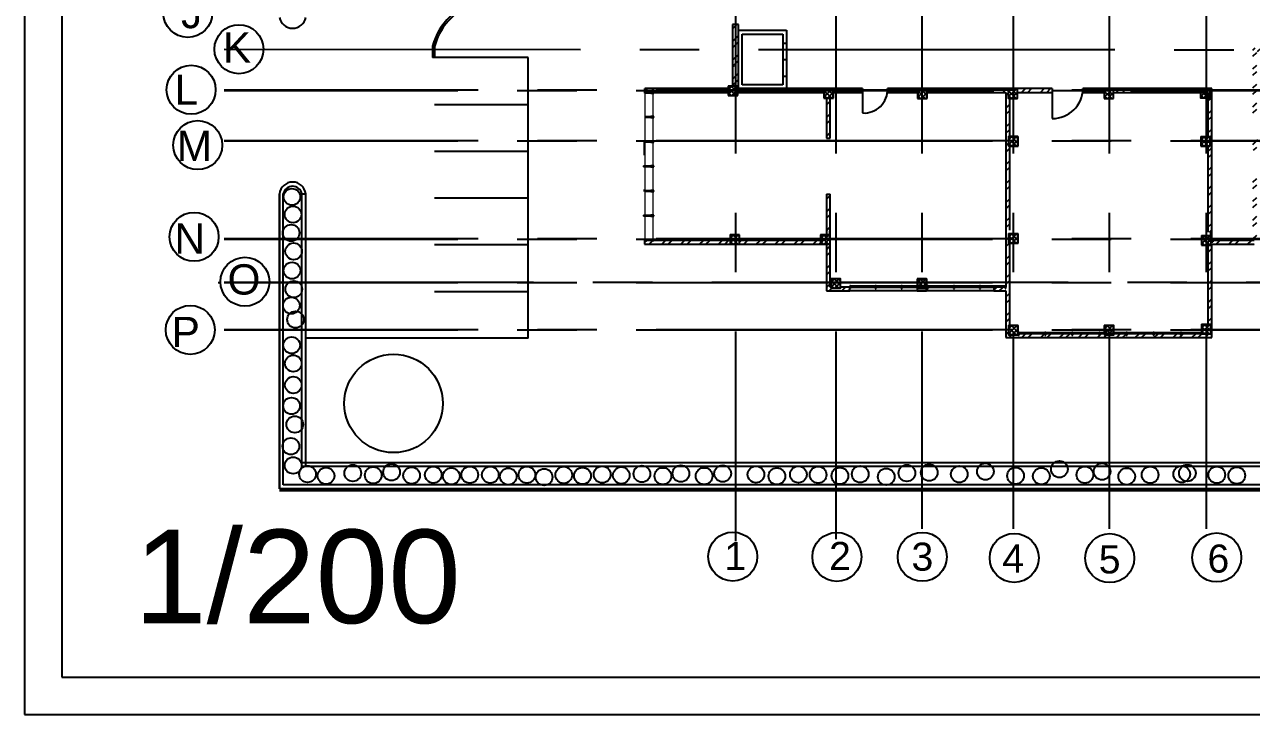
# Model space of a CAD drawing. Header units: millimetres. Extents: x 3062 to 3755, y 1606 to 1663.
# Drawn here: x 3062.44 to 3095.24, y 1606.32 to 1624.77 of the extents above; entities that cross this region are included whole.
import ezdxf

# ---------------------------------------------------------------- set-up
doc = ezdxf.new("R2010")
doc.units = ezdxf.units.MM
doc.linetypes.add('CENTER2', pattern=[28.575, 19.05, -3.175, 3.175, -3.175])
for name, color, linetype, lineweight in [('A-COLS', 52, 'Continuous', 9), ('A-GLAZ-CURT', 52, 'Continuous', 9), ('A-GLAZ-CWMG', 51, 'Continuous', 9)]:
    doc.layers.add(name, color=color, linetype=linetype, lineweight=lineweight)
doc.layers.add('m7aor', color=4, linetype='Continuous')
doc.layers.add('WORK', color=7, linetype='Continuous')
doc.styles.get("Standard").update_dxf_attribs({"font": 'arial.ttf'})
pattern_1 = [(45, (1101.6663, 870.09047), (-0.252569703, 0.252569703), []), (45, (1101.83467, 870.09047), (-0.252569703, 0.252569703), [])]

# ---------------------------------------------------------------- blocks, each defined once
blk = doc.blocks.new('System Panel - Glazed-408555-Level 1')
at = {"layer": 'A-GLAZ-CURT', "lineweight": 18}
for p, q in [((659, 49), (-659, 49)), ((-659, 49), (-659, 24)), ((-659, 24), (659, 24)), ((659, 24), (659, 49))]:
    blk.add_line(p, q, dxfattribs=at)
blk = doc.blocks.new('System Panel - Glazed-408556-Level 1')
at = {"layer": 'A-GLAZ-CURT', "lineweight": 18}
for p, q in [((671, 49), (-671, 49)), ((-671, 49), (-671, 25)), ((-671, 25), (671, 25)), ((671, 25), (671, 49))]:
    blk.add_line(p, q, dxfattribs=at)
blk = doc.blocks.new('System Panel - Glazed-V32-Level 1')
at = {"layer": 'A-GLAZ-CURT', "lineweight": 18}
for p, q in [((671, 49), (-671, 49)), ((-671, 49), (-671, 25)), ((-671, 25), (671, 25)), ((671, 25), (671, 49))]:
    blk.add_line(p, q, dxfattribs=at)
blk = doc.blocks.new('Rectangular Mullion - 50 x 150mm-408550-Level 1')
at = {"layer": 'A-GLAZ-CWMG'}
blk.add_line((148907, -85867), (148907, -87185), dxfattribs=at)
blk = doc.blocks.new('Rectangular Mullion - 50 x 150mm-408551-Level 1')
at = {"layer": 'A-GLAZ-CWMG'}
blk.add_line((148907, -84475), (148907, -85817), dxfattribs=at)
blk = doc.blocks.new('Rectangular Mullion - 50 x 150mm-V33-Level 1')
at = {"layer": 'A-GLAZ-CWMG'}
for p, q in [((148907, -83082), (148907, -83130)), ((148907, -83630), (148907, -84425))]:
    blk.add_line(p, q, dxfattribs=at)
blk = doc.blocks.new('Rectangular Mullion - 50 x 150mm-V34-Level 1')
at = {"layer": 'A-GLAZ-CWMG', "lineweight": 25}
for p, q in [((-50, 75), (0, 75)), ((-50, -75), (-50, 75)), ((0, 75), (0, -75)), ((0, -75), (-50, -75))]:
    blk.add_line(p, q, dxfattribs=at)
blk = doc.blocks.new('Rectangular Mullion - 50 x 150mm-V35-Level 1')
at = {"layer": 'A-GLAZ-CWMG', "lineweight": 25}
for p, q in [((0, 75), (-50, 75)), ((-50, 75), (-50, -75)), ((0, -75), (0, 75)), ((-50, -75), (0, -75))]:
    blk.add_line(p, q, dxfattribs=at)
blk = doc.blocks.new('Rectangular Mullion - 50 x 150mm-V30-Level 1')
at = {"layer": 'A-GLAZ-CWMG', "lineweight": 25}
for p, q in [((-25, 75), (25, 75)), ((-25, -75), (-25, 75)), ((25, 75), (25, -75)), ((25, -75), (-25, -75))]:
    blk.add_line(p, q, dxfattribs=at)
blk = doc.blocks.new('System Panel - Glazed-361621-Level 1')
at = {"layer": 'A-GLAZ-CURT', "lineweight": 18}
for p, q in [((688, 49), (-688, 49)), ((-688, 49), (-688, 25)), ((-688, 25), (688, 25)), ((688, 25), (688, 49))]:
    blk.add_line(p, q, dxfattribs=at)
blk = doc.blocks.new('System Panel - Glazed-361622-Level 1')
at = {"layer": 'A-GLAZ-CURT', "lineweight": 18}
for p, q in [((700, 49), (-700, 49)), ((-700, 49), (-700, 24)), ((-700, 24), (700, 24)), ((700, 24), (700, 49))]:
    blk.add_line(p, q, dxfattribs=at)
blk = doc.blocks.new('System Panel - Glazed-V36-Level 1')
at = {"layer": 'A-GLAZ-CURT', "lineweight": 18}
for p, q in [((700, 49), (-700, 49)), ((-700, 49), (-700, 24)), ((-700, 24), (700, 24)), ((700, 24), (700, 49))]:
    blk.add_line(p, q, dxfattribs=at)
blk = doc.blocks.new('System Panel - Glazed-V37-Level 1')
at = {"layer": 'A-GLAZ-CURT', "lineweight": 18}
for p, q in [((688, 49), (-688, 49)), ((-688, 49), (-688, 25)), ((-688, 25), (688, 25)), ((688, 25), (688, 49))]:
    blk.add_line(p, q, dxfattribs=at)
blk = doc.blocks.new('Rectangular Mullion - 50 x 150mm-361617-Level 1')
at = {"layer": 'A-GLAZ-CWMG'}
blk.add_line((151407, -76805), (151407, -78180), dxfattribs=at)
blk = doc.blocks.new('Rectangular Mullion - 50 x 150mm-361618-Level 1')
at = {"layer": 'A-GLAZ-CWMG'}
blk.add_line((151407, -75355), (151407, -76755), dxfattribs=at)
blk = doc.blocks.new('Rectangular Mullion - 50 x 150mm-V38-Level 1')
at = {"layer": 'A-GLAZ-CWMG'}
for p, q in [((151407, -72455), (151407, -73130)), ((151407, -73630), (151407, -73855))]:
    blk.add_line(p, q, dxfattribs=at)
blk = doc.blocks.new('Rectangular Mullion - 50 x 150mm-V39-Level 1')
at = {"layer": 'A-GLAZ-CWMG'}
blk.add_line((151407, -68430), (151407, -69505), dxfattribs=at)
blk = doc.blocks.new('Rectangular Mullion - 50 x 150mm-V40-Level 1')
at = {"layer": 'A-GLAZ-CWMG', "lineweight": 25}
for p, q in [((-50, 75), (0, 75)), ((-50, -75), (-50, 75)), ((0, 75), (0, -75)), ((0, -75), (-50, -75))]:
    blk.add_line(p, q, dxfattribs=at)
blk = doc.blocks.new('Rectangular Mullion - 50 x 150mm-V41-Level 1')
at = {"layer": 'A-GLAZ-CWMG', "lineweight": 25}
for p, q in [((0, 75), (-50, 75)), ((-50, 75), (-50, -75)), ((0, -75), (0, 75)), ((-50, -75), (0, -75))]:
    blk.add_line(p, q, dxfattribs=at)
blk = doc.blocks.new('Rectangular Mullion - 50 x 150mm-V42-Level 1')
at = {"layer": 'A-GLAZ-CWMG', "lineweight": 25}
for p, q in [((-25, 75), (25, 75)), ((-25, -75), (-25, 75)), ((25, 75), (25, -75)), ((25, -75), (-25, -75))]:
    blk.add_line(p, q, dxfattribs=at)
blk = doc.blocks.new('System Panel - Glazed-417841-Level 1')
at = {"layer": 'A-GLAZ-CURT', "lineweight": 18}
for p, q in [((139857, -97732), (138612, -97732)), ((138612, -97732), (138612, -97758)), ((139857, -97758), (139857, -97732)), ((138612, -97758), (139857, -97758))]:
    blk.add_line(p, q, dxfattribs=at)
at = {"layer": 'A-GLAZ-CURT'}
blk.add_line((138612, -98181), (139857, -98181), dxfattribs=at)
blk = doc.blocks.new('System Panel - Glazed-417842-Level 1')
at = {"layer": 'A-GLAZ-CURT', "lineweight": 18}
for p, q in [((141177, -97732), (139907, -97732)), ((139907, -97732), (139907, -97758)), ((141177, -97758), (141177, -97732)), ((139907, -97758), (141177, -97758))]:
    blk.add_line(p, q, dxfattribs=at)
at = {"layer": 'A-GLAZ-CURT'}
blk.add_line((139907, -98181), (141177, -98181), dxfattribs=at)
blk = doc.blocks.new('Rectangular Mullion - 50 x 150mm-V60-Level 1')
at = {"layer": 'A-GLAZ-CWMG', "lineweight": 25}
for p, q in [((139907, -97705), (139857, -97705)), ((139857, -97705), (139857, -97864)), ((139907, -97864), (139907, -97705)), ((139857, -97864), (139907, -97864))]:
    blk.add_line(p, q, dxfattribs=at)
at = {"layer": 'A-GLAZ-CWMG'}
for p, q in [((139857, -97864), (139857, -98198)), ((139907, -98198), (139907, -97864))]:
    blk.add_line(p, q, dxfattribs=at)
blk = doc.blocks.new('Rectangular Mullion - 50 x 150mm-V61-Level 1')
at = {"layer": 'A-GLAZ-CWMG', "lineweight": 25}
for p, q in [((142547, -97705), (142497, -97705)), ((142497, -97705), (142497, -97864)), ((142547, -97864), (142547, -97705)), ((142497, -97864), (142547, -97864))]:
    blk.add_line(p, q, dxfattribs=at)
at = {"layer": 'A-GLAZ-CWMG'}
for p, q in [((142497, -97864), (142497, -98264)), ((142547, -98264), (142547, -97864))]:
    blk.add_line(p, q, dxfattribs=at)
blk = doc.blocks.new('Rectangular Mullion - 50 x 150mm-V62-Level 1')
at = {"layer": 'A-GLAZ-CWMG', "lineweight": 25}
for p, q in [((146482, -97705), (146432, -97705)), ((146432, -97705), (146432, -97864)), ((146482, -97864), (146482, -97705)), ((146432, -97864), (146482, -97864))]:
    blk.add_line(p, q, dxfattribs=at)
at = {"layer": 'A-GLAZ-CWMG'}
blk.add_line((146432, -97864), (146432, -98198), dxfattribs=at)
blk = doc.blocks.new('Rectangular Mullion - 50 x 150mm-V63-Level 1')
at = {"layer": 'A-GLAZ-CWMG', "lineweight": 25}
for p, q in [((138612, -97705), (138562, -97705)), ((138562, -97705), (138562, -97864)), ((138612, -97864), (138612, -97705)), ((138562, -97864), (138612, -97864))]:
    blk.add_line(p, q, dxfattribs=at)
at = {"layer": 'A-GLAZ-CWMG'}
blk.add_line((138612, -98198), (138612, -97864), dxfattribs=at)
blk = doc.blocks.new('M_Rectangular Column - 50_50-377117-Level 1')
at = {"layer": 'A-COLS'}
for p, q in [((250, 250), (-250, 250)), ((-250, 250), (-250, -250)), ((250, -250), (250, 250)), ((-250, -250), (250, -250))]:
    blk.add_line(p, q, dxfattribs=at)

msp = doc.modelspace()

# ---------------------------------------------------------------- hatches: boundary and pattern name
at = {"layer": 'WORK'}
h = msp.add_hatch(dxfattribs=at)
h.set_pattern_fill('ANSI32', color=256, scale=0.0375)
h.set_pattern_definition(pattern_1)
h.paths.add_polyline_path([(3083.811, 1623.051), (3083.817, 1623.051), (3083.817, 1623.057), (3081.524, 1623.057), (3081.506, 1623.057), (3081.506, 1622.957), (3083.811, 1622.957)])
h.paths.add_polyline_path([(3081.251, 1623.057), (3079.025, 1623.057), (3079.025, 1622.957), (3081.251, 1622.957)])
h.paths.add_polyline_path([(3081.524, 1624.617), (3081.524, 1624.772), (3081.364, 1624.772), (3081.364, 1623.122), (3081.506, 1623.122), (3081.506, 1623.057), (3081.524, 1623.057)])
h.paths.add_polyline_path([(3083.72, 1618.997), (3081.556, 1618.997), (3081.556, 1618.897), (3083.72, 1618.897)])
h.paths.add_polyline_path([(3081.301, 1618.997), (3079.016, 1618.997), (3079.016, 1618.897), (3081.301, 1618.897)])
h.paths.add_polyline_path([(3083.976, 1618.896), (3083.876, 1618.896), (3083.876, 1617.647), (3084.498, 1617.647), (3084.498, 1617.747), (3084.252, 1617.747), (3084.252, 1617.717), (3084.002, 1617.717), (3083.996, 1617.717), (3083.996, 1617.747), (3083.976, 1617.747)])
h.paths.add_polyline_path([(3083.976, 1622.801), (3083.876, 1622.801), (3083.876, 1621.737), (3083.976, 1621.737)])
h = msp.add_hatch(dxfattribs=at)
h.set_pattern_fill('ANSI32', color=256, scale=0.0375)
h.set_pattern_definition(pattern_1)
h.paths.add_polyline_path([(3103.776, 1618.897), (3103.676, 1618.897), (3103.676, 1616.452), (3103.728, 1616.452), (3103.728, 1616.702), (3103.776, 1616.702)])
h.paths.add_polyline_path([(3098.675, 1621.697), (3096.533, 1621.697), (3096.533, 1621.597), (3098.675, 1621.597)])
h.paths.add_polyline_path([(3098.776, 1623.899), (3098.681, 1623.899), (3098.676, 1623.899), (3098.676, 1621.697), (3098.676, 1618.997), (3098.675, 1618.997), (3098.676, 1618.897), (3098.776, 1618.897), (3098.776, 1619.097)])
h.paths.add_polyline_path([(3098.674, 1624.147), (3096.299, 1624.147), (3096.299, 1624.138), (3096.549, 1624.138), (3096.549, 1624.047), (3098.675, 1624.047)])
h.paths.add_polyline_path([(3096.299, 1624.147), (3095.278, 1624.147), (3095.278, 1624.047), (3096.294, 1624.047), (3096.294, 1623.888), (3096.299, 1623.888)])
h.paths.add_polyline_path([(3095.378, 1624.047), (3095.278, 1624.047), (3095.278, 1622.397), (3095.378, 1622.397)])
h.paths.add_polyline_path([(3096.278, 1621.697), (3095.378, 1621.697), (3095.378, 1621.83), (3095.278, 1621.83), (3095.278, 1621.41), (3095.378, 1621.41), (3095.378, 1621.597), (3096.278, 1621.597)])
h.paths.add_polyline_path([(3094.176, 1618.897), (3095.313, 1618.897), (3095.313, 1618.997), (3095.278, 1618.997), (3094.201, 1618.997), (3094.201, 1618.96), (3094.176, 1618.96), (3094.176, 1619.035), (3094.176, 1623.057), (3094.127, 1623.057), (3094.127, 1622.807), (3094.076, 1622.807), (3094.076, 1621.77), (3094.136, 1621.77), (3094.136, 1621.52), (3094.076, 1621.52), (3094.076, 1619.222), (3094.156, 1619.222), (3094.156, 1618.972), (3094.076, 1618.972), (3094.076, 1616.747), (3094.156, 1616.747), (3094.156, 1616.497), (3094.076, 1616.497), (3094.076, 1616.46), (3094.051, 1616.46), (3094.051, 1616.497), (3093.906, 1616.497), (3093.906, 1616.51), (3093.363, 1616.51), (3093.363, 1616.46), (3093.338, 1616.46), (3093.338, 1616.51), (3092.638, 1616.51), (3092.638, 1616.46), (3092.613, 1616.46), (3092.613, 1616.51), (3091.913, 1616.51), (3091.913, 1616.46), (3091.888, 1616.46), (3091.888, 1616.522), (3091.188, 1616.522), (3091.188, 1616.46), (3091.163, 1616.46), (3091.163, 1616.497), (3090.463, 1616.497), (3090.463, 1616.46), (3090.438, 1616.46), (3090.438, 1616.497), (3089.738, 1616.497), (3089.738, 1616.46), (3089.713, 1616.46), (3089.713, 1616.497), (3089.026, 1616.497), (3089.026, 1616.46), (3089.001, 1616.46), (3089.001, 1616.469), (3088.747, 1616.469), (3088.747, 1616.719), (3088.776, 1616.719), (3088.776, 1619.026), (3088.744, 1619.026), (3088.744, 1619.276), (3088.776, 1619.276), (3088.776, 1621.524), (3088.746, 1621.524), (3088.746, 1621.774), (3088.776, 1621.774), (3088.776, 1622.803), (3088.737, 1622.803), (3088.732, 1622.803), (3088.732, 1623.057), (3088.332, 1623.057), (3088.332, 1622.957), (3088.676, 1622.957), (3088.676, 1617.747), (3088.676, 1617.71), (3088.651, 1617.71), (3088.651, 1617.747), (3088.353, 1617.747), (3088.353, 1617.647), (3088.676, 1617.647), (3088.676, 1616.397), (3094.176, 1616.397)])
h.paths.add_polyline_path([(3095.378, 1620.857), (3095.278, 1620.857), (3095.278, 1618.997), (3095.313, 1618.997), (3095.378, 1618.997)])
at = {"layer": 'WORK', "ltscale": 0.53}
h = msp.add_hatch(dxfattribs=at)
h.set_pattern_fill('ANSI37', color=256, scale=0.028, angle=-90)
h.set_pattern_definition([(315, (2107.61059, 4256.52252), (0.0628617928, 0.0628617928), []), (45, (2107.61059, 4256.52252), (-0.0628617928, 0.0628617928), [])])
h.paths.add_polyline_path([(3081.506, 1622.872), (3081.506, 1623.122), (3081.256, 1623.122), (3081.256, 1622.872), (3081.356, 1622.872)])
at = {"layer": 'WORK'}
h = msp.add_hatch(dxfattribs=at)
h.set_pattern_fill('ANSI32', color=256, scale=0.0375)
h.set_pattern_definition(pattern_1)
h.paths.add_polyline_path([(3091.298, 1623.042), (3091.548, 1623.042), (3091.554, 1623.042), (3091.554, 1622.957), (3092.028, 1622.957), (3092.028, 1623.057), (3090.734, 1623.057), (3090.734, 1622.957), (3091.298, 1622.957)], flags=17)
h.paths.add_polyline_path([(3089.914, 1623.057), (3088.737, 1623.057), (3088.737, 1623.053), (3088.988, 1623.053), (3088.988, 1622.957), (3089.914, 1622.957)], flags=17)
h.paths.add_polyline_path([(3088.732, 1623.057), (3088.332, 1623.057), (3088.332, 1622.957), (3088.676, 1622.957), (3088.676, 1617.747), (3088.676, 1617.71), (3088.651, 1617.71), (3088.651, 1617.747), (3088.353, 1617.747), (3088.353, 1617.647), (3088.676, 1617.647), (3088.676, 1616.397), (3094.176, 1616.397), (3094.176, 1618.897), (3095.313, 1618.897), (3095.313, 1618.997), (3094.201, 1618.997), (3094.201, 1618.96), (3094.176, 1618.96), (3094.176, 1619.035), (3094.176, 1623.057), (3094.127, 1623.057), (3094.127, 1622.807), (3094.076, 1622.807), (3094.076, 1621.77), (3094.136, 1621.77), (3094.136, 1621.52), (3094.076, 1621.52), (3094.076, 1619.222), (3094.156, 1619.222), (3094.156, 1618.972), (3094.076, 1618.972), (3094.076, 1616.747), (3094.156, 1616.747), (3094.156, 1616.497), (3094.076, 1616.497), (3094.076, 1616.46), (3094.051, 1616.46), (3094.051, 1616.497), (3093.906, 1616.497), (3093.906, 1616.51), (3093.363, 1616.51), (3093.363, 1616.46), (3093.338, 1616.46), (3093.338, 1616.51), (3092.638, 1616.51), (3092.638, 1616.46), (3092.613, 1616.46), (3092.613, 1616.51), (3091.913, 1616.51), (3091.913, 1616.46), (3091.888, 1616.46), (3091.888, 1616.522), (3091.188, 1616.522), (3091.188, 1616.46), (3091.163, 1616.46), (3091.163, 1616.497), (3090.463, 1616.497), (3090.463, 1616.46), (3090.438, 1616.46), (3090.438, 1616.497), (3089.738, 1616.497), (3089.738, 1616.46), (3089.713, 1616.46), (3089.713, 1616.497), (3089.026, 1616.497), (3089.026, 1616.46), (3089.001, 1616.46), (3089.001, 1616.469), (3088.747, 1616.469), (3088.747, 1616.719), (3088.776, 1616.719), (3088.776, 1619.026), (3088.744, 1619.026), (3088.744, 1619.276), (3088.776, 1619.276), (3088.776, 1621.524), (3088.746, 1621.524), (3088.746, 1621.774), (3088.776, 1621.774), (3088.776, 1622.803), (3088.737, 1622.803), (3088.732, 1622.803)])
h.paths.add_polyline_path([(3086.311, 1623.048), (3086.316, 1623.057), (3085.511, 1623.057), (3085.511, 1622.957), (3086.311, 1622.957)])
h.paths.add_polyline_path([(3084.842, 1622.957), (3084.067, 1622.957), (3084.067, 1622.801), (3084.061, 1622.801), (3084.061, 1623.051), (3083.817, 1623.051), (3083.811, 1623.051), (3081.524, 1623.057), (3084.842, 1623.057)])
at = {"layer": 'WORK', "ltscale": 0.53}
h = msp.add_hatch(dxfattribs=at)
h.set_pattern_fill('ANSI37', color=256, scale=0.028, angle=-90)
h.set_pattern_definition([(315, (2110.17123, 4256.45138), (0.0628617928, 0.0628617928), []), (45, (2110.17123, 4256.45138), (-0.0628617928, 0.0628617928), [])])
h.paths.add_polyline_path([(3084.067, 1622.801), (3084.067, 1623.051), (3083.817, 1623.051), (3083.817, 1622.801), (3083.917, 1622.801)])
h = msp.add_hatch(dxfattribs=at)
h.set_pattern_fill('ANSI37', color=256, scale=0.028, angle=-90)
h.set_pattern_definition([(315, (2112.67085, 4256.44867), (0.0628617928, 0.0628617928), []), (45, (2112.67085, 4256.44867), (-0.0628617928, 0.0628617928), [])])
h.paths.add_polyline_path([(3086.566, 1622.798), (3086.566, 1623.048), (3086.316, 1623.048), (3086.316, 1622.798), (3086.416, 1622.798)])
h = msp.add_hatch(dxfattribs=at)
h.set_pattern_fill('ANSI37', color=256, scale=0.028, angle=-90)
h.set_pattern_definition([(315, (2115.09211, 4256.45343), (0.0628617928, 0.0628617928), []), (45, (2115.09211, 4256.45343), (-0.0628617928, 0.0628617928), [])])
h.paths.add_polyline_path([(3088.988, 1622.803), (3088.988, 1623.053), (3088.737, 1623.053), (3088.737, 1622.803), (3088.837, 1622.803)])
h = msp.add_hatch(dxfattribs=at)
h.set_pattern_fill('ANSI37', color=256, scale=0.028, angle=-90)
h.set_pattern_definition([(315, (2117.6582, 4256.44237), (0.0628617928, 0.0628617928), []), (45, (2117.6582, 4256.44237), (-0.0628617928, 0.0628617928), [])])
h.paths.add_polyline_path([(3091.554, 1622.792), (3091.554, 1623.042), (3091.304, 1623.042), (3091.304, 1622.792), (3091.404, 1622.792)])
h = msp.add_hatch(dxfattribs=at)
h.set_pattern_fill('ANSI37', color=256, scale=0.028, angle=-90)
h.set_pattern_definition([(315, (2120.23177, 4256.45697), (0.0628617928, 0.0628617928), []), (45, (2120.23177, 4256.45697), (-0.0628617928, 0.0628617928), [])])
h.paths.add_polyline_path([(3094.127, 1622.807), (3094.127, 1623.057), (3093.877, 1623.057), (3093.877, 1622.807), (3093.977, 1622.807)])
h = msp.add_hatch(dxfattribs=at)
h.set_pattern_fill('ANSI37', color=256, scale=0.028, angle=-90)
h.set_pattern_definition([(315, (2115.10073, 4255.17464), (0.0628617928, 0.0628617928), []), (45, (2115.10073, 4255.17464), (-0.0628617928, 0.0628617928), [])])
h.paths.add_polyline_path([(3088.996, 1621.524), (3088.996, 1621.774), (3088.746, 1621.774), (3088.746, 1621.524), (3088.846, 1621.524)])
h = msp.add_hatch(dxfattribs=at)
h.set_pattern_fill('ANSI37', color=256, scale=0.028, angle=-90)
h.set_pattern_definition([(315, (2120.24076, 4255.17069), (0.0628617928, 0.0628617928), []), (45, (2120.24076, 4255.17069), (-0.0628617928, 0.0628617928), [])])
h.paths.add_polyline_path([(3094.136, 1621.52), (3094.136, 1621.77), (3093.886, 1621.77), (3093.886, 1621.52), (3093.986, 1621.52)])
at = {"layer": 'WORK'}
h = msp.add_hatch(dxfattribs=at)
h.set_pattern_fill('ANSI32', color=256, scale=0.0375)
h.set_pattern_definition(pattern_1)
h.paths.add_polyline_path([(3083.976, 1620.237), (3083.876, 1620.237), (3083.876, 1619.146), (3083.97, 1619.146), (3083.97, 1619.247)])
at = {"layer": 'WORK', "ltscale": 0.53}
h = msp.add_hatch(dxfattribs=at)
h.set_pattern_fill('ANSI37', color=256, scale=0.028, angle=-90)
h.set_pattern_definition([(315, (2115.09876, 4252.57499), (0.0628617928, 0.0628617928), []), (45, (2115.09876, 4252.57499), (-0.0628617928, 0.0628617928), [])])
h.paths.add_polyline_path([(3088.994, 1618.925), (3088.994, 1619.175), (3088.744, 1619.175), (3088.744, 1618.925), (3088.844, 1618.925)])
h = msp.add_hatch(dxfattribs=at)
h.set_pattern_fill('ANSI37', color=256, scale=0.028, angle=-90)
h.set_pattern_definition([(315, (2107.66059, 4252.54653), (0.0628617928, 0.0628617928), []), (45, (2107.66059, 4252.54653), (-0.0628617928, 0.0628617928), [])])
h.paths.add_polyline_path([(3081.556, 1618.896), (3081.556, 1619.146), (3081.306, 1619.146), (3081.306, 1618.896), (3081.406, 1618.896)])
h = msp.add_hatch(dxfattribs=at)
h.set_pattern_fill('ANSI37', color=256, scale=0.028, angle=-90)
h.set_pattern_definition([(315, (2110.08012, 4252.54653), (0.0628617928, 0.0628617928), []), (45, (2110.08012, 4252.54653), (-0.0628617928, 0.0628617928), [])])
h.paths.add_polyline_path([(3083.976, 1618.896), (3083.976, 1619.146), (3083.725, 1619.146), (3083.725, 1618.896), (3083.825, 1618.896)])
h = msp.add_hatch(dxfattribs=at)
h.set_pattern_fill('ANSI37', color=256, scale=0.028, angle=-90)
h.set_pattern_definition([(315, (2120.26059, 4252.52153), (0.0628617928, 0.0628617928), []), (45, (2120.26059, 4252.52153), (-0.0628617928, 0.0628617928), [])])
h.paths.add_polyline_path([(3094.156, 1618.871), (3094.156, 1619.121), (3093.906, 1619.121), (3093.906, 1618.871), (3094.006, 1618.871)])
h = msp.add_hatch(dxfattribs=at)
h.set_pattern_fill('ANSI37', color=256, scale=0.028, angle=-90)
h.set_pattern_definition([(315, (2110.356435, 4251.36729), (0.0628617928, 0.0628617928), []), (45, (2110.356435, 4251.36729), (-0.0628617928, 0.0628617928), [])])
h.paths.add_polyline_path([(3084.252, 1617.717), (3084.252, 1617.967), (3084.002, 1617.967), (3084.002, 1617.717), (3084.102, 1617.717)])
h = msp.add_hatch(dxfattribs=at)
h.set_pattern_fill('ANSI37', color=256, scale=0.028, angle=-90)
h.set_pattern_definition([(315, (2112.66441, 4251.36524), (0.0628617928, 0.0628617928), []), (45, (2112.66441, 4251.36524), (-0.0628617928, 0.0628617928), [])])
h.paths.add_polyline_path([(3086.56, 1617.715), (3086.56, 1617.965), (3086.31, 1617.965), (3086.31, 1617.715), (3086.41, 1617.715)])
h = msp.add_hatch(dxfattribs=at)
h.set_pattern_fill('ANSI37', color=256, scale=0.028, angle=-90)
h.set_pattern_definition([(315, (2115.101735, 4250.11947), (0.0628617928, 0.0628617928), []), (45, (2115.101735, 4250.11947), (-0.0628617928, 0.0628617928), [])])
h.paths.add_polyline_path([(3088.997, 1616.469), (3088.997, 1616.719), (3088.747, 1616.719), (3088.747, 1616.469), (3088.847, 1616.469)])
h = msp.add_hatch(dxfattribs=at)
h.set_pattern_fill('ANSI37', color=256, scale=0.028, angle=-90)
h.set_pattern_definition([(315, (2117.66059, 4250.12066), (0.0628617928, 0.0628617928), []), (45, (2117.66059, 4250.12066), (-0.0628617928, 0.0628617928), [])])
h.paths.add_polyline_path([(3091.556, 1616.47), (3091.556, 1616.72), (3091.306, 1616.72), (3091.306, 1616.47), (3091.406, 1616.47)])
h = msp.add_hatch(dxfattribs=at)
h.set_pattern_fill('ANSI37', color=256, scale=0.028, angle=-90)
h.set_pattern_definition([(315, (2120.26059, 4250.14752), (0.0628617928, 0.0628617928), []), (45, (2120.26059, 4250.14752), (-0.0628617928, 0.0628617928), [])])
h.paths.add_polyline_path([(3094.156, 1616.497), (3094.156, 1616.747), (3093.906, 1616.747), (3093.906, 1616.497), (3094.006, 1616.497)])

# ---------------------------------------------------------------- linework, layer by layer
for p, q in [((3062.442, 1663.319), (3062.442, 1606.319)), ((3063.442, 1662.319), (3063.442, 1607.319)), ((3063.442, 1607.319), (3138.442, 1607.319)), ((3062.442, 1606.319), (3139.442, 1606.319))]:
    msp.add_line(p, q)
for centre in [(3066.805, 1625.084), (3068.174, 1624.112), (3066.895, 1623.029), (3067.071, 1621.546), (3066.974, 1619.094), (3068.333, 1617.894), (3066.873, 1616.604), (3081.372, 1610.541), (3084.156, 1610.533), (3086.439, 1610.535), (3088.895, 1610.505), (3091.448, 1610.5), (3094.309, 1610.519)]:
    msp.add_circle(centre, 0.655)
at = {"layer": 'm7aor', "linetype": 'CENTER2', "ltscale": 0.5}
for p, q in [((3081.446, 1645.138), (3081.446, 1610.95)), ((3084.127, 1645.138), (3084.127, 1611.004)), ((3086.426, 1645.138), (3086.426, 1611.282)), ((3088.872, 1645.138), (3088.872, 1611.282)), ((3091.431, 1645.138), (3091.431, 1611.282)), ((3094.031, 1645.138), (3094.031, 1611.282)), ((3067.775, 1624.109), (3133.041, 1624.084)), ((3131.713, 1623.013), (3067.775, 1623.013)), ((3131.176, 1623.002), (3067.775, 1623.002)), ((3131.713, 1621.665), (3067.775, 1621.665)), ((3131.176, 1621.654), (3067.775, 1621.654)), ((3131.713, 1619.037), (3067.775, 1619.037)), ((3131.176, 1619.026), (3067.775, 1619.026)), ((3067.679, 1617.86), (3067.621, 1617.86)), ((3067.678, 1617.871), (3067.667, 1617.871)), ((3133.199, 1617.871), (3067.775, 1617.871)), ((3131.176, 1617.86), (3067.775, 1617.86)), ((3131.713, 1616.61), (3067.775, 1616.61)), ((3131.176, 1616.599), (3067.775, 1616.599))]:
    msp.add_line(p, q, dxfattribs=at)
at = {"layer": 'WORK', "lineweight": 25}
for p, q in [((3081.364, 1624.772), (3081.364, 1623.122)), ((3081.524, 1624.772), (3081.364, 1624.772)), ((3081.524, 1623.057), (3081.524, 1624.772)), ((3081.506, 1623.122), (3081.251, 1623.122)), ((3081.251, 1623.122), (3081.251, 1622.872)), ((3081.501, 1622.872), (3081.501, 1623.122)), ((3079.016, 1622.957), (3081.251, 1622.957)), ((3081.251, 1623.057), (3079.025, 1623.057)), ((3081.251, 1622.872), (3081.506, 1622.872)), ((3081.501, 1622.957), (3083.811, 1622.957)), ((3084.842, 1623.057), (3081.524, 1623.057)), ((3083.811, 1622.957), (3083.811, 1622.801)), ((3083.811, 1622.801), (3084.067, 1622.801)), ((3083.876, 1622.801), (3083.876, 1621.737)), ((3083.976, 1621.737), (3083.976, 1622.801)), ((3084.061, 1622.957), (3084.842, 1622.957)), ((3084.061, 1622.801), (3084.061, 1622.957)), ((3089.914, 1623.057), (3085.511, 1623.057)), ((3085.511, 1622.957), (3086.311, 1622.957)), ((3086.311, 1622.957), (3086.311, 1622.798)), ((3086.311, 1622.798), (3086.566, 1622.798)), ((3086.561, 1622.957), (3088.676, 1622.957)), ((3086.561, 1622.798), (3086.561, 1622.957)), ((3088.676, 1622.957), (3088.676, 1617.747)), ((3088.776, 1621.772), (3088.776, 1622.798)), ((3088.776, 1622.798), (3088.983, 1622.798)), ((3088.983, 1622.957), (3089.914, 1622.957)), ((3088.983, 1622.798), (3088.983, 1622.957)), ((3094.176, 1623.057), (3090.734, 1623.057)), ((3090.734, 1622.957), (3091.298, 1622.957)), ((3091.298, 1622.957), (3091.298, 1622.792)), ((3091.298, 1622.792), (3091.554, 1622.792)), ((3091.548, 1622.957), (3094.076, 1622.957)), ((3091.548, 1622.792), (3091.548, 1622.957)), ((3094.076, 1622.957), (3094.076, 1621.77)), ((3094.176, 1618.997), (3094.176, 1623.057)), ((3079.016, 1621.282), (3079.016, 1621.682)), ((3089.001, 1621.772), (3088.776, 1621.772)), ((3088.776, 1619.272), (3088.776, 1621.522)), ((3088.776, 1621.522), (3089.001, 1621.522)), ((3089.001, 1621.522), (3089.001, 1621.772)), ((3094.136, 1621.77), (3093.881, 1621.77)), ((3093.881, 1621.77), (3093.881, 1621.52)), ((3093.881, 1621.52), (3094.136, 1621.52)), ((3094.076, 1621.52), (3094.076, 1619.222)), ((3079.016, 1620.305), (3079.016, 1620.363)), ((3083.876, 1620.237), (3083.876, 1619.172)), ((3083.976, 1617.747), (3083.976, 1620.237)), ((3083.97, 1618.997), (3083.97, 1619.247)), ((3089.001, 1619.171), (3088.776, 1619.171)), ((3089.001, 1618.921), (3089.001, 1619.171)), ((3083.72, 1618.997), (3079.016, 1618.997)), ((3079.016, 1618.897), (3083.876, 1618.897)), ((3081.556, 1619.146), (3081.301, 1619.146)), ((3081.301, 1619.146), (3081.301, 1618.896)), ((3081.551, 1619.121), (3081.301, 1619.121)), ((3081.551, 1618.896), (3081.551, 1619.146)), ((3083.976, 1619.146), (3083.72, 1619.146)), ((3083.72, 1619.146), (3083.72, 1618.896)), ((3083.97, 1619.121), (3083.72, 1619.121)), ((3083.876, 1618.897), (3083.876, 1617.647)), ((3088.776, 1616.722), (3088.776, 1619.022)), ((3088.776, 1618.921), (3089.001, 1618.921)), ((3094.156, 1619.121), (3093.901, 1619.121)), ((3093.901, 1619.121), (3093.901, 1618.871)), ((3093.901, 1618.871), (3094.156, 1618.871)), ((3094.076, 1618.972), (3094.076, 1616.722)), ((3095.313, 1618.997), (3094.176, 1618.997)), ((3094.176, 1618.897), (3095.313, 1618.897)), ((3094.176, 1616.397), (3094.176, 1618.897)), ((3084.251, 1617.972), (3084.001, 1617.972)), ((3084.001, 1617.972), (3084.001, 1617.747)), ((3084.251, 1617.747), (3084.251, 1617.972)), ((3086.551, 1617.972), (3086.301, 1617.972)), ((3086.301, 1617.972), (3086.301, 1617.647)), ((3086.551, 1617.647), (3086.551, 1617.972)), ((3083.876, 1617.647), (3084.498, 1617.647)), ((3084.001, 1617.747), (3083.976, 1617.747)), ((3084.498, 1617.747), (3084.251, 1617.747)), ((3084.498, 1617.647), (3084.498, 1617.747)), ((3086.301, 1617.647), (3086.551, 1617.647)), ((3088.676, 1617.747), (3088.353, 1617.747)), ((3088.353, 1617.747), (3088.353, 1617.647)), ((3088.353, 1617.647), (3088.676, 1617.647)), ((3088.676, 1617.647), (3088.676, 1616.397)), ((3089.001, 1616.722), (3088.776, 1616.722)), ((3089.001, 1616.497), (3089.001, 1616.722)), ((3091.551, 1616.722), (3091.301, 1616.722)), ((3091.301, 1616.722), (3091.301, 1616.497)), ((3091.551, 1616.497), (3091.551, 1616.722)), ((3094.076, 1616.722), (3093.901, 1616.722)), ((3093.901, 1616.722), (3093.901, 1616.497)), ((3088.676, 1616.397), (3094.176, 1616.397)), ((3091.301, 1616.497), (3089.001, 1616.497)), ((3093.901, 1616.497), (3091.551, 1616.497))]:
    msp.add_line(p, q, dxfattribs=at)
at = {"layer": 'WORK'}
for p, q in [((3081.524, 1623.057), (3081.524, 1624.617)), ((3081.524, 1624.617), (3082.813, 1624.617)), ((3081.624, 1623.157), (3081.624, 1624.517)), ((3081.624, 1624.517), (3082.713, 1624.517)), ((3082.713, 1624.517), (3082.713, 1623.157)), ((3082.813, 1624.617), (3082.813, 1623.057)), ((3082.713, 1624.274), (3082.813, 1624.274)), ((3082.713, 1623.837), (3082.813, 1623.837)), ((3081.391, 1623.647), (3081.391, 1623.64)), ((3082.713, 1623.157), (3081.624, 1623.157)), ((3082.713, 1623.394), (3082.813, 1623.394)), ((3079.025, 1622.932), (3079.025, 1623.057)), ((3083.811, 1623.051), (3083.811, 1622.801)), ((3084.061, 1623.051), (3083.811, 1623.051)), ((3083.811, 1622.801), (3084.061, 1622.801)), ((3084.061, 1622.801), (3084.061, 1623.051)), ((3084.842, 1623.057), (3084.842, 1622.407)), ((3086.311, 1623.048), (3086.311, 1622.798)), ((3086.561, 1623.048), (3086.311, 1623.048)), ((3086.311, 1622.798), (3086.561, 1622.798)), ((3086.561, 1622.798), (3086.561, 1623.048)), ((3088.732, 1623.053), (3088.732, 1622.803)), ((3088.982, 1623.053), (3088.732, 1623.053)), ((3088.732, 1622.803), (3088.982, 1622.803)), ((3088.982, 1622.803), (3088.982, 1623.053)), ((3089.914, 1623.057), (3089.914, 1622.257)), ((3091.298, 1623.042), (3091.298, 1622.792)), ((3091.548, 1623.042), (3091.298, 1623.042)), ((3091.298, 1622.792), (3091.548, 1622.792)), ((3091.548, 1622.792), (3091.548, 1623.042)), ((3083.876, 1621.737), (3083.976, 1621.737)), ((3078.983, 1620.99), (3078.983, 1620.965)), ((3069.257, 1620.245), (3069.257, 1612.357)), ((3083.876, 1620.237), (3083.976, 1620.237)), ((3078.983, 1619.67), (3078.983, 1619.645)), ((3079.016, 1618.997), (3079.016, 1618.897)), ((3086.301, 1617.647), (3084.498, 1617.647)), ((3084.523, 1617.747), (3085.182, 1617.747)), ((3085.207, 1617.747), (3085.878, 1617.747)), ((3085.903, 1617.747), (3086.301, 1617.747)), ((3086.551, 1617.747), (3086.574, 1617.747)), ((3088.353, 1617.647), (3086.551, 1617.647)), ((3086.599, 1617.747), (3087.271, 1617.747)), ((3087.296, 1617.747), (3087.967, 1617.747)), ((3087.992, 1617.747), (3088.353, 1617.747)), ((3069.257, 1612.357), (3101.066, 1612.357)), ((3069.257, 1612.307), (3129.257, 1612.307))]:
    msp.add_line(p, q, dxfattribs=at)
at = {"layer": 'WORK', "ltscale": 0.5}
for p, q in [((3073.35, 1624.195), (3073.35, 1623.886)), ((3073.4, 1624.195), (3073.4, 1623.886)), ((3075.9, 1623.886), (3073.35, 1623.886)), ((3075.9, 1616.386), (3075.9, 1623.886)), ((3073.4, 1622.636), (3075.9, 1622.636)), ((3073.4, 1621.386), (3075.9, 1621.386)), ((3069.257, 1612.357), (3069.257, 1620.245)), ((3069.357, 1612.457), (3069.357, 1620.245)), ((3069.857, 1612.957), (3069.857, 1620.245)), ((3069.857, 1620.245), (3069.957, 1620.245)), ((3069.957, 1612.957), (3069.957, 1620.245)), ((3073.4, 1620.136), (3075.9, 1620.136)), ((3073.4, 1618.886), (3075.9, 1618.886)), ((3073.4, 1617.636), (3075.9, 1617.636)), ((3075.9, 1616.386), (3069.957, 1616.386)), ((3069.857, 1613.057), (3101.066, 1613.057)), ((3069.857, 1612.957), (3101.066, 1612.957)), ((3101.066, 1612.357), (3069.257, 1612.357)), ((3101.066, 1612.457), (3069.357, 1612.457))]:
    msp.add_line(p, q, dxfattribs=at)
at = {"layer": 'WORK', "ltscale": 0.53}
for p, q in [((3084.842, 1623.057), (3084.842, 1622.957)), ((3085.511, 1623.057), (3085.511, 1622.957)), ((3086.802, 1622.957), (3086.802, 1623.057)), ((3088.332, 1623.032), (3086.802, 1623.032)), ((3088.332, 1623.007), (3086.802, 1623.007)), ((3088.332, 1622.957), (3088.332, 1623.057)), ((3089.914, 1623.057), (3089.914, 1622.957)), ((3090.734, 1623.057), (3090.734, 1622.957)), ((3092.028, 1622.957), (3092.028, 1623.057)), ((3092.028, 1623.032), (3093.818, 1623.032)), ((3092.028, 1623.007), (3093.818, 1623.007)), ((3093.818, 1622.957), (3093.818, 1623.057))]:
    msp.add_line(p, q, dxfattribs=at)
at = {"layer": 'WORK', "lineweight": 25}
for points in [[(3081.256, 1623.131), (3081.256, 1622.872)], [(3081.506, 1622.872), (3081.506, 1623.122)], [(3083.817, 1623.06), (3083.817, 1622.801)], [(3084.067, 1622.801), (3084.067, 1623.051), (3083.817, 1623.051)], [(3086.316, 1623.057), (3086.316, 1622.798)], [(3086.566, 1622.798), (3086.566, 1623.048), (3086.316, 1623.048)], [(3088.737, 1623.062), (3088.737, 1622.803), (3088.988, 1622.803), (3088.988, 1623.053), (3088.737, 1623.053)], [(3091.304, 1623.051), (3091.304, 1622.792)], [(3091.554, 1622.792), (3091.554, 1623.042), (3091.304, 1623.042)], [(3093.877, 1623.066), (3093.877, 1622.807), (3094.127, 1622.807), (3094.127, 1623.057), (3093.877, 1623.057)], [(3088.746, 1621.783), (3088.746, 1621.524), (3088.996, 1621.524), (3088.996, 1621.774), (3088.746, 1621.774)], [(3093.886, 1621.779), (3093.886, 1621.52)], [(3094.136, 1621.52), (3094.136, 1621.77)], [(3081.306, 1619.155), (3081.306, 1618.896)], [(3083.725, 1619.155), (3083.725, 1618.896), (3083.976, 1618.896)], [(3088.744, 1619.184), (3088.744, 1618.925), (3088.994, 1618.925), (3088.994, 1619.175), (3088.744, 1619.175)], [(3094.156, 1618.972), (3094.156, 1619.222)], [(3081.556, 1618.896), (3081.556, 1619.146)], [(3093.906, 1619.13), (3093.906, 1618.871)], [(3084.002, 1617.976), (3084.002, 1617.717), (3084.252, 1617.717), (3084.252, 1617.967), (3084.002, 1617.967)], [(3086.31, 1617.974), (3086.31, 1617.715), (3086.56, 1617.715), (3086.56, 1617.965), (3086.31, 1617.965)], [(3088.747, 1616.728), (3088.747, 1616.469), (3088.997, 1616.469), (3088.997, 1616.719), (3088.747, 1616.719)], [(3091.306, 1616.729), (3091.306, 1616.47), (3091.556, 1616.47), (3091.556, 1616.72), (3091.306, 1616.72)], [(3093.906, 1616.756), (3093.906, 1616.497), (3094.156, 1616.497), (3094.156, 1616.747), (3093.906, 1616.747)]]:
    msp.add_lwpolyline(points, dxfattribs=at)
at = {"layer": 'WORK'}
msp.add_lwpolyline([(3081.49, 1623.057), (3082.813, 1623.057)], dxfattribs=at)
at = {"layer": 'WORK', "ltscale": 0.5}
for centre, radius in [((3069.589, 1620.163), 0.223), ((3069.618, 1619.694), 0.223), ((3069.568, 1619.197), 0.223), ((3069.634, 1618.706), 0.223), ((3069.591, 1618.192), 0.223), ((3069.638, 1617.693), 0.223), ((3069.574, 1617.256), 0.223), ((3069.686, 1616.879), 0.223), ((3069.582, 1616.193), 0.223), ((3069.625, 1615.709), 0.223), ((3072.306, 1614.639), 1.317), ((3069.625, 1615.131), 0.223), ((3069.579, 1614.573), 0.223), ((3069.665, 1614.078), 0.223), ((3069.56, 1613.492), 0.223), ((3069.622, 1612.979), 0.223), ((3070.006, 1612.748), 0.223), ((3070.5, 1612.701), 0.223), ((3071.215, 1612.775), 0.223), ((3071.761, 1612.716), 0.223), ((3072.251, 1612.798), 0.223), ((3072.788, 1612.712), 0.223), ((3073.367, 1612.732), 0.223), ((3074.343, 1612.729), 0.223), ((3074.892, 1612.73), 0.223), ((3075.869, 1612.732), 0.223), ((3076.855, 1612.724), 0.223), ((3077.356, 1612.7), 0.223), ((3077.882, 1612.737), 0.223), ((3078.392, 1612.715), 0.223), ((3078.944, 1612.752), 0.223), ((3079.505, 1612.697), 0.223), ((3079.986, 1612.76), 0.223), ((3080.608, 1612.697), 0.223), ((3081.103, 1612.763), 0.223), ((3081.993, 1612.741), 0.223), ((3083.126, 1612.738), 0.223), ((3083.654, 1612.731), 0.223), ((3084.236, 1612.701), 0.223), ((3084.779, 1612.745), 0.223), ((3086.026, 1612.776), 0.223), ((3086.624, 1612.787), 0.223), ((3087.427, 1612.743), 0.223), ((3088.125, 1612.815), 0.223), ((3088.931, 1612.704), 0.223), ((3090.103, 1612.876), 0.223), ((3090.784, 1612.732), 0.223), ((3091.244, 1612.815), 0.223), ((3092.529, 1612.727), 0.223), ((3093.373, 1612.745), 0.223), ((3093.524, 1612.777), 0.223), ((3094.311, 1612.727), 0.223), ((3094.846, 1612.711), 0.223), ((3073.85, 1612.69), 0.223), ((3075.373, 1612.686), 0.223), ((3076.331, 1612.667), 0.223), ((3082.552, 1612.69), 0.223), ((3085.475, 1612.678), 0.223), ((3089.621, 1612.693), 0.223), ((3091.903, 1612.688), 0.223)]:
    msp.add_circle(centre, radius, dxfattribs=at)
for centre, radius, start, end in [((3074.979, 1623.769), 1.684, 103.008, 165.3415), ((3074.979, 1623.769), 1.634, 101.6172, 165.3415), ((3069.607, 1625.029), 0.356, 190.7713, 349.2287), ((3069.607, 1620.207), 0.352, 6.0725, 173.9275), ((3069.607, 1620.19), 0.256, 12.4162, 167.5838)]:
    msp.add_arc(centre, radius, start, end, dxfattribs=at)
at = {"layer": 'WORK'}
for centre, radius, start, end in [((3084.885, 1623.032), 0.627, 266.027, 2.2869), ((3089.914, 1623.077), 0.82, 270, 358.6181)]:
    msp.add_arc(centre, radius, start, end, dxfattribs=at)

# ---------------------------------------------------------------- block references
at = {"layer": 'WORK', "xscale": 0.0005000000000000001, "yscale": 0.0005000000000000001, "zscale": 0.0005000000000000001}
for name, p, rotation in [('Rectangular Mullion - 50 x 150mm-V63-Level 1', (3128.115, 1692.238), 270), ('System Panel - Glazed-417841-Level 1', (3128.115, 1692.238), 270), ('M_Rectangular Column - 50_50-377117-Level 1', (3093.997, 1622.932), 270), ('Rectangular Mullion - 50 x 150mm-V60-Level 1', (3128.115, 1692.238), 270), ('System Panel - Glazed-417842-Level 1', (3128.115, 1692.238), 270), ('Rectangular Mullion - 50 x 150mm-V60-Level 1', (3128.115, 1691.578), 270), ('System Panel - Glazed-417842-Level 1', (3128.115, 1691.578), 270), ('Rectangular Mullion - 50 x 150mm-V61-Level 1', (3128.115, 1692.238), 270), ('System Panel - Glazed-417842-Level 1', (3128.115, 1690.918), 270), ('Rectangular Mullion - 50 x 150mm-V60-Level 1', (3128.115, 1690.258), 270), ('System Panel - Glazed-417842-Level 1', (3128.115, 1690.258), 270), ('Rectangular Mullion - 50 x 150mm-V61-Level 1', (3128.115, 1690.918), 270), ('System Panel - Glazed-417841-Level 1', (3128.115, 1688.951), 270), ('Rectangular Mullion - 50 x 150mm-V62-Level 1', (3128.115, 1692.238), 270), ('Rectangular Mullion - 50 x 150mm-V41-Level 1', (3094.176, 1618.997), 180.0000000000007), ('M_Rectangular Column - 50_50-377117-Level 1', (3084.121, 1617.842), 270), ('M_Rectangular Column - 50_50-377117-Level 1', (3086.429, 1617.84), 270), ('Rectangular Mullion - 50 x 150mm-V35-Level 1', (3084.498, 1617.747), 180.0000000000007), ('Rectangular Mullion - 50 x 150mm-408550-Level 1', (3128.115, 1692.238), 270), ('Rectangular Mullion - 50 x 150mm-408551-Level 1', (3128.115, 1692.238), 270), ('Rectangular Mullion - 50 x 150mm-V33-Level 1', (3128.115, 1692.238), 270), ('Rectangular Mullion - 50 x 150mm-408551-Level 1', (3129.508, 1692.238), 270), ('Rectangular Mullion - 50 x 150mm-408551-Level 1', (3130.204, 1692.238), 270), ('Rectangular Mullion - 50 x 150mm-408550-Level 1', (3131.584, 1692.238), 270), ('Rectangular Mullion - 50 x 150mm-V41-Level 1', (3089.001, 1616.497), 180.0000000000007), ('Rectangular Mullion - 50 x 150mm-361617-Level 1', (3128.115, 1692.238), 270), ('Rectangular Mullion - 50 x 150mm-361618-Level 1', (3128.115, 1692.238), 270), ('Rectangular Mullion - 50 x 150mm-361618-Level 1', (3128.84, 1692.238), 270), ('Rectangular Mullion - 50 x 150mm-V38-Level 1', (3128.115, 1692.238), 270), ('Rectangular Mullion - 50 x 150mm-361618-Level 1', (3130.29, 1692.238), 270), ('Rectangular Mullion - 50 x 150mm-361618-Level 1', (3131.015, 1692.238), 270), ('Rectangular Mullion - 50 x 150mm-V39-Level 1', (3128.115, 1692.238), 270)]:
    msp.add_blockref(name, p, dxfattribs=dict(at, rotation=rotation))
for name, p in [('System Panel - Glazed-408555-Level 1', (3084.852, 1617.747)), ('System Panel - Glazed-408556-Level 1', (3085.542, 1617.747)), ('System Panel - Glazed-V32-Level 1', (3086.239, 1617.747)), ('System Panel - Glazed-408556-Level 1', (3086.935, 1617.747)), ('System Panel - Glazed-408556-Level 1', (3087.631, 1617.747)), ('System Panel - Glazed-408555-Level 1', (3088.321, 1617.747)), ('System Panel - Glazed-361621-Level 1', (3089.369, 1616.497)), ('System Panel - Glazed-361622-Level 1', (3090.088, 1616.497)), ('System Panel - Glazed-361622-Level 1', (3090.813, 1616.497)), ('System Panel - Glazed-V36-Level 1', (3091.538, 1616.497)), ('System Panel - Glazed-361622-Level 1', (3092.263, 1616.497)), ('System Panel - Glazed-361622-Level 1', (3092.988, 1616.497)), ('System Panel - Glazed-V37-Level 1', (3093.707, 1616.497))]:
    msp.add_blockref(name, p, dxfattribs=at)
at = {"layer": 'WORK', "extrusion": (0, 0, -1), "xscale": 0.0005000000000000001, "yscale": 0.0005000000000000001, "zscale": 0.0005000000000000001, "rotation": 179.9999999999992}
for name, p in [('Rectangular Mullion - 50 x 150mm-V30-Level 1', (-3085.194, 1617.747)), ('Rectangular Mullion - 50 x 150mm-V30-Level 1', (-3085.891, 1617.747)), ('Rectangular Mullion - 50 x 150mm-V30-Level 1', (-3086.587, 1617.747)), ('Rectangular Mullion - 50 x 150mm-V30-Level 1', (-3087.283, 1617.747)), ('Rectangular Mullion - 50 x 150mm-V30-Level 1', (-3087.979, 1617.747)), ('Rectangular Mullion - 50 x 150mm-V34-Level 1', (-3088.676, 1617.747)), ('Rectangular Mullion - 50 x 150mm-V42-Level 1', (-3089.726, 1616.497)), ('Rectangular Mullion - 50 x 150mm-V42-Level 1', (-3090.451, 1616.497)), ('Rectangular Mullion - 50 x 150mm-V42-Level 1', (-3091.176, 1616.497)), ('Rectangular Mullion - 50 x 150mm-V42-Level 1', (-3091.901, 1616.497)), ('Rectangular Mullion - 50 x 150mm-V42-Level 1', (-3092.626, 1616.497)), ('Rectangular Mullion - 50 x 150mm-V42-Level 1', (-3093.351, 1616.497)), ('Rectangular Mullion - 50 x 150mm-V40-Level 1', (-3094.076, 1616.497))]:
    msp.add_blockref(name, p, dxfattribs=at)

# ---------------------------------------------------------------- texts
at = {"attachment_point": 1}
for s, width, gutter_width, insert, char_height in [('1/200', 9.70989, 12.5, (3065.367, 1611.261), 2.5), ('1', 0.25545, 0.5, (3081.149, 1610.931), 0.75), ('2', 0.86532, 0.5, (3083.948, 1610.934), 0.75), ('3', 0.33958, 0.5, (3086.151, 1610.915), 0.75), ('4', 0.27861, 0.5, (3088.576, 1610.866), 0.75), ('5', 0.28482, 0.5, (3091.156, 1610.841), 0.75), ('6', 0.37246, 0.5, (3094.062, 1610.864), 0.75)]:
    msp.add_mtext_dynamic_manual_height_columns(s, width=width, gutter_width=gutter_width, heights=[0], dxfattribs=dict(at, insert=insert, char_height=char_height))
at = {"layer": 'WORK', "ltscale": 0.5, "char_height": 0.81, "attachment_point": 3}
for s, width, insert in [('J', 1.20941, (3067.193, 1625.484)), ('K', 0.9581, (3068.495, 1624.565)), ('L', 0.63211, (3067.083, 1623.435)), ('M', 0.67634, (3067.453, 1621.931)), ('N', 0.85834, (3067.265, 1619.451)), ('O', 0.80998, (3068.747, 1618.36)), ('P', 1.16228, (3067.129, 1616.953))]:
    msp.add_mtext_dynamic_manual_height_columns(s, width=width, gutter_width=4.048, heights=[0], dxfattribs=dict(at, insert=insert))

doc.saveas('drawing.dxf')
